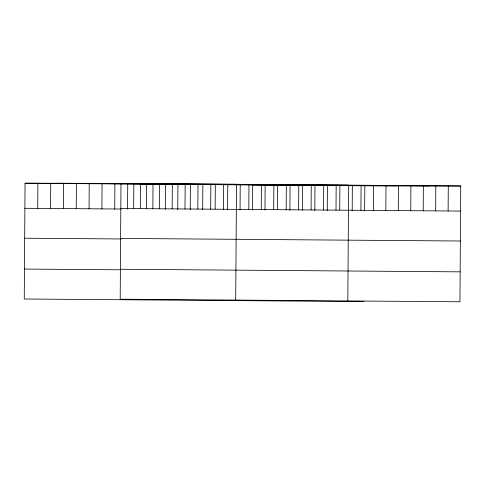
<?xml version="1.0" encoding="UTF-8"?>
<svg xmlns="http://www.w3.org/2000/svg" width="485" height="485" viewBox="0 0 485 485"><rect width="100%" height="100%" fill="white"/><g stroke="black" fill="none" stroke-linecap="round" stroke-linejoin="round"><path stroke-width="0.73" d="M120.995 183.415L120.189 299.203L459.944 301.785L460.75 185.998L120.995 183.415L25.056 183.215L24.25 299.002L364.005 301.585M37.721 208.392L37.891 183.312M50.555 208.489L50.731 183.409M63.389 208.586L63.565 183.506M76.224 208.683L76.4 183.603M89.058 208.78L89.234 183.706M101.892 208.877L102.068 183.803M114.727 208.974L114.903 183.9M127.561 209.071L127.737 183.997M133.66 208.592L133.836 183.512M140.401 208.435L140.571 184.094L236.516 184.294L235.704 300.082M146.494 208.689L146.67 183.609M152.86 208.526L153.03 184.191M159.329 208.786L159.504 183.706M165.312 209.362L165.488 184.282M172.163 208.883L172.339 183.803M177.771 209.453L177.946 184.379M184.997 208.98L185.173 183.9M190.229 209.55L190.405 184.47M197.831 209.077L198.007 184.003M202.688 209.647L202.863 184.567M210.666 209.174L210.842 184.1M215.152 208.999L215.322 184.664M223.506 209.271L223.676 184.197M227.604 209.835L227.774 184.755M240.057 209.926L240.233 184.852M248.799 209.465L248.969 184.385M252.515 210.023L252.691 184.949L348.63 185.143L347.824 300.93M261.251 209.562L261.427 184.482M264.974 210.12L265.149 185.04M273.71 209.653L273.886 184.579M277.438 209.478L277.608 185.137M286.168 209.75L286.344 184.67M289.891 210.308L290.066 185.228M298.627 209.841L298.802 184.767M302.349 210.405L302.525 185.325M311.085 209.938L311.261 184.864M314.807 210.496L314.977 185.422M323.543 210.035L323.719 184.955M327.26 210.593L327.436 185.512M336.002 210.126L336.172 185.052M339.724 209.95L339.894 185.609M352.177 210.781L352.353 185.7M360.913 210.32L361.089 185.24M364.635 210.878L364.811 185.797L460.75 185.998M373.371 210.411L373.547 185.337M385.83 210.508L386.005 185.428M398.288 210.599L398.464 185.525M410.746 210.696L410.922 185.622M423.205 210.793L423.375 185.713M435.657 210.884L435.833 185.81M448.116 210.981L448.292 185.9M89.337 183.348L429.092 185.931M56.721 183.281L396.469 185.864M25.056 183.215L364.811 185.797M120.826 208.489L460.574 211.078M24.88 208.295L120.771 209.023M120.613 238.426L460.368 241.009M24.674 238.226L121.317 238.959M120.401 269.266L460.15 271.849M24.456 269.066L120.347 269.799"/></g></svg>
